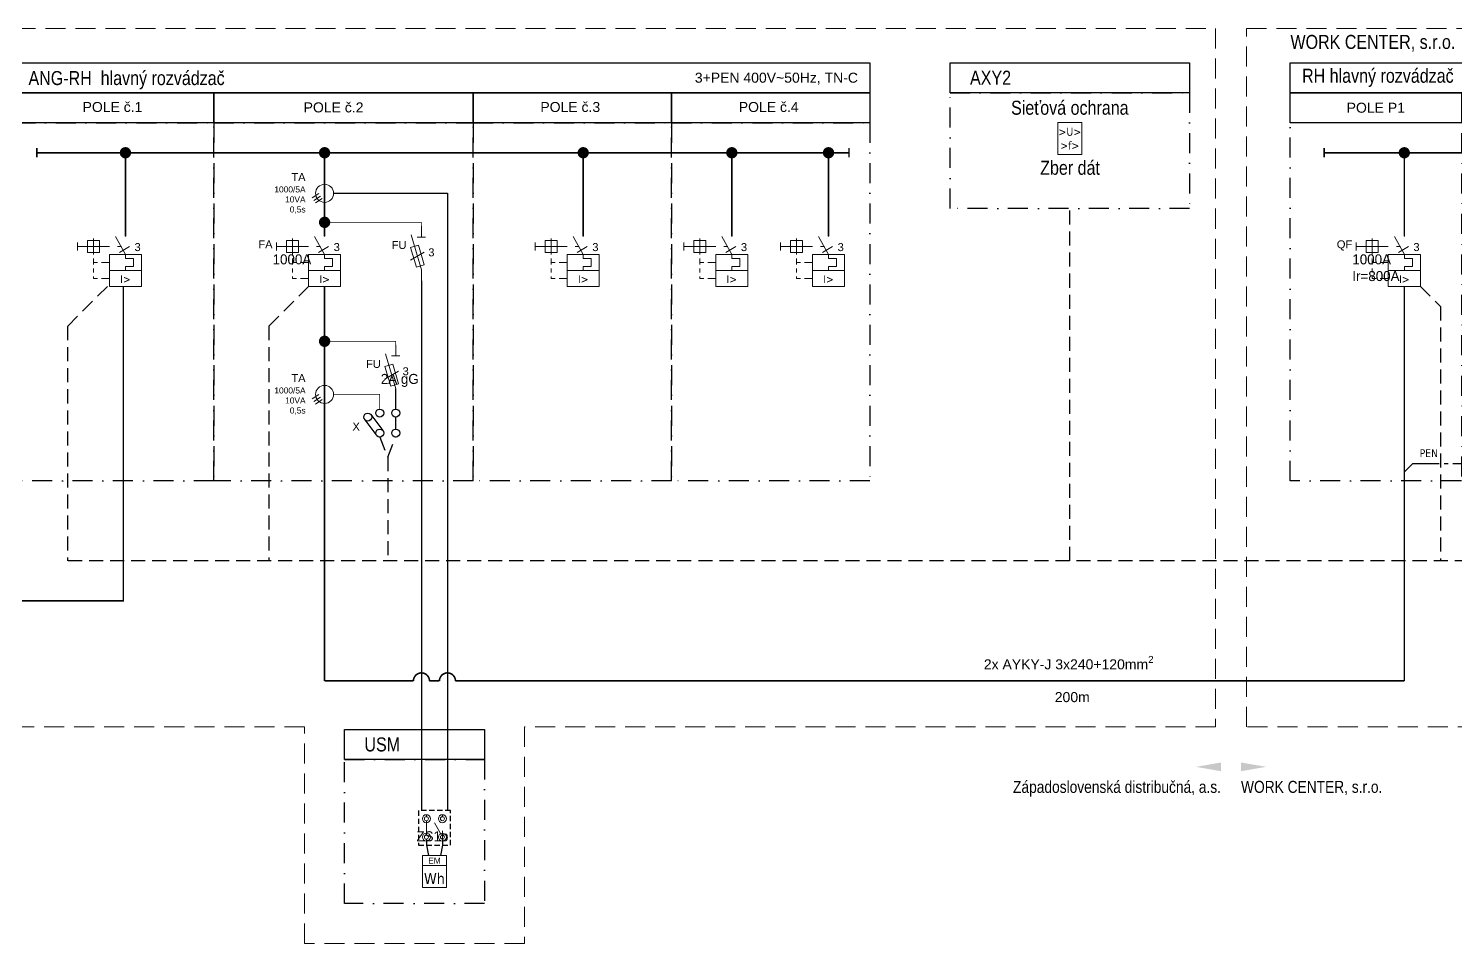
# Model space of a CAD drawing. Header units: millimetres. Extents: x -612 to 6794, y -5043 to 2163.
# Drawn here: x 1494 to 1850.5, y 1042.5 to 1271.1 of the extents above; entities that cross this region are included whole.
import ezdxf
from ezdxf.enums import TextEntityAlignment as Align

# ---------------------------------------------------------------- set-up
doc = ezdxf.new("R2018")
doc.units = ezdxf.units.MM
doc.header["$MEASUREMENT"] = 0
for name, pattern in [('EPL_DASH2', [1, 0.66, -0.34]), ('EPL_DASHLONGDOT', [1, 0.66, -0.12, 0.1, -0.12]), ('ČERCHOVANÁ', [1, 0.5, -0.25, 0, -0.25]), ('ČÁRKOVANÁ', [0.75, 0.5, -0.25])]:
    doc.linetypes.add(name, pattern=pattern)
for name, color, linetype in [('10kV', 34, 'Continuous'), ('22kV', 34, 'Continuous'), ('400V', 7, 'Continuous'), ('EV-Káble', 7, 'Continuous'), ('Kable', 7, 'Continuous'), ('LEGRAND', 7, 'Continuous'), ('Pístroj_OZN', 230, 'Continuous'), ('RS', 40, 'Continuous')]:
    doc.layers.add(name, color=color, linetype=linetype)
doc.layers.add('EPLAN100', color=7, linetype='Continuous', lineweight=50)
doc.layers.add('Prístroj', color=7, linetype='Continuous', lineweight=13)
doc.styles.get("Standard").update_dxf_attribs({"font": 'arial.ttf'})
doc.styles.add('styl2', font='ARIALN.TTF', dxfattribs={"width": 0.85})
doc.styles.add('Tahoma', font='tahoma.ttf')

# ---------------------------------------------------------------- blocks, each defined once
blk = doc.blocks.new('Výkonový istič')
at = {"layer": 'Prístroj', "color": 0, "ltscale": 4}
for p, q in [((0, -3.5), (0, 0)), ((-2.5, -3.5), (0, -8)), ((-12, -5), (-12, -7)), ((-12, -6), (-10.5, -6)), ((-10.5, -6), (-4, -6)), ((-8, -4), (-8, -8)), ((-2, -6), (-1, -6)), ((-1.5, -7.5), (1, -6)), ((-8, -9), (-8, -10)), ((-8, -10), (-7, -10)), ((-8, -10), (-8, -10.5)), ((-6, -10), (-4, -10)), ((-8, -11.5), (-8, -12.5)), ((-8, -13.5), (-8, -14)), ((-7, -14), (-8, -14)), ((-6, -14), (-4, -14))]:
    blk.add_line(p, q, dxfattribs=at)
for points in [[(-9.5, -7.5), (-6.5, -7.5), (-6.5, -4.5), (-9.5, -4.5)], [(-4, -12), (4, -12), (4, -8), (-4, -8)], [(-4, -16), (4, -16), (4, -12), (-4, -12)]]:
    blk.add_lwpolyline(points, close=True, dxfattribs=at)
blk.add_lwpolyline([(0, -8), (0, -9), (2, -9), (2, -11), (0, -11), (0, -12)], dxfattribs=at)
at = {"lineweight": 30, "flags": 104}
blk.add_attdef('POPIS', text='', height=1.8, dxfattribs=at).set_placement((-13, -5), align=Align.TOP_RIGHT)
at = {"color": 0}
blk.add_attdef('POCET_POLOV', (2.26309, -7.17774), '', height=2, dxfattribs=at)
at = {"layer": 'Prístroj', "color": 0, "style": 'Tahoma'}
blk.add_text('I>', height=1.9629, dxfattribs=at).set_placement((0, -14.19629), align=Align.MIDDLE_CENTER)
at = {"layer": 'Pístroj_OZN'}
blk.add_attdef('OZNACENIE', text='', height=2, dxfattribs=at).set_placement((-13, -3.5), align=Align.RIGHT)
blk = doc.blocks.new('VN MTP')
at = {"layer": '10kV', "color": 0, "lineweight": 13}
for p, q in [((-3.13, -1.15), (-1.46, -0.06)), ((-2.72, -1.78), (-1.05, -0.68)), ((-2.31, -2.41), (-0.64, -1.31))]:
    blk.add_line(p, q, dxfattribs=at)
blk.add_circle((0, 0), 2.25, dxfattribs=at)
blk = doc.blocks.new('Poistkový odpojovač')
at = {"layer": 'Prístroj', "color": 0, "linetype": 'Continuous', "ltscale": 4}
for p, q in [((0, 0), (0, -2.75)), ((-2.57, -2.23), (0, -10.97)), ((-1.03, -2.75), (1.03, -2.75)), ((-2.73, -8.51), (0.7, -6.57)), ((0, -10.97), (0, -13.72))]:
    blk.add_line(p, q, dxfattribs=at)
blk.add_lwpolyline([(-1.27, -10.31), (0.71, -9.73), (-0.76, -4.8), (-2.73, -5.38)], close=True, dxfattribs=at)
at = {"color": 0}
blk.add_attdef('POCET_POLOV', text='', height=2, dxfattribs=at).set_placement((1.7, -6.57), align=Align.MIDDLE_LEFT)
at = {"lineweight": 30, "flags": 104}
blk.add_attdef('POPIS', text='', height=1.8, dxfattribs=at).set_placement((-3.73, -7.23), align=Align.TOP_RIGHT)
at = {"layer": 'Pístroj_OZN'}
blk.add_attdef('OZNACENIE', text='', height=2, dxfattribs=at).set_placement((-3.73, -5.73), align=Align.RIGHT)
blk = doc.blocks.new('Elektromer')
at = {"layer": 'Prístroj', "color": 0, "linetype": 'Continuous', "ltscale": 4}
blk.add_line((-3, -3.5), (3, -3.5), dxfattribs=at)
blk.add_lwpolyline([(-3, -9), (3, -9), (3, -1), (-3, -1)], close=True, dxfattribs=at)
at = {"lineweight": 30, "flags": 104}
blk.add_attdef('POPIS', text='', height=1.8, dxfattribs=at).set_placement((-4, -5), align=Align.TOP_RIGHT)
at = {"layer": 'Prístroj', "style": 'Tahoma'}
blk.add_text('Wh', height=2.72625, dxfattribs=at).set_placement((0, -6.772625), align=Align.MIDDLE_CENTER)
at = {"layer": 'Pístroj_OZN'}
blk.add_attdef('OZNACENIE', text='', height=2, dxfattribs=at).set_placement((-4, -3.5), align=Align.RIGHT)
blk = doc.blocks.new('SS2')
at = {"layer": 'Prístroj', "color": 0, "ltscale": 4}
for p, q in [((0, 1), (0, 0.5)), ((0, -4.1), (0, -0.5)), ((0, -5.1), (0, -5.6))]:
    blk.add_line(p, q, dxfattribs=at)
at = {"layer": 'Prístroj', "color": 0}
for centre, radius in [((0, 0), 1), ((0, 0), 0.5), ((0, -4.6), 1), ((0, -4.6), 0.5)]:
    blk.add_circle(centre, radius, dxfattribs=at)
at = {"lineweight": 30, "flags": 104}
blk.add_attdef('POPIS', text='', height=1.8, dxfattribs=at).set_placement((-3.73, -2.93), align=Align.TOP_RIGHT)
at = {"layer": 'Pístroj_OZN'}
blk.add_attdef('OZNACENIE', text='', height=2, dxfattribs=at).set_placement((-3.73, -1.43), align=Align.RIGHT)
blk = doc.blocks.new('SS1')
at = {"layer": 'Prístroj', "color": 0, "ltscale": 4}
for p, q in [((0, 1), (0, 0.5)), ((-0.24, -4.16), (-2, -1)), ((0, -5.1), (0, -5.6))]:
    blk.add_line(p, q, dxfattribs=at)
at = {"layer": 'Prístroj', "color": 0}
for centre, radius in [((0, 0), 1), ((0, 0), 0.5), ((0, -4.6), 1), ((0, -4.6), 0.5)]:
    blk.add_circle(centre, radius, dxfattribs=at)
at = {"lineweight": 30, "flags": 104}
blk.add_attdef('POPIS', text='', height=1.8, dxfattribs=at).set_placement((-3.73, -2.93), align=Align.TOP_RIGHT)
blk.add_attdef('POCET_POLOV', text='', height=1.5).set_placement((1, -2.3), align=Align.MIDDLE_LEFT)
at = {"layer": 'Pístroj_OZN'}
blk.add_attdef('OZNACENIE', text='', height=2, dxfattribs=at).set_placement((-3.73, -1.43), align=Align.RIGHT)

msp = doc.modelspace()

# ---------------------------------------------------------------- linework, layer by layer
for points in [[(1570.2, 1229.95), (1598.65, 1229.95), (1598.65, 1205.95)], [(1592.15, 1208.06), (1592.15, 1205.95)], [(1592.15, 1205.95), (1592.18, 1075.71)], [(1598.65, 1205.95), (1598.65, 1205.95), (1598.65, 1075.71)], [(1593.4, 1068.11), (1593.4, 1067.11), (1593.9, 1064.51)], [(1597.39, 1068.11), (1597.39, 1067.11), (1596.9, 1064.51)]]:
    msp.add_lwpolyline(points)
at = {"layer": '10kV', "color": 0, "ltscale": 5}
for points in [[(1490.68, 1262.59), (1704.23, 1262.59), (1704.23, 1255.09), (1490.68, 1255.09)], [(1490.68, 1255.09), (1540.26, 1255.09), (1540.26, 1247.59), (1490.68, 1247.59)], [(1540.26, 1255.09), (1605.08, 1255.09), (1605.08, 1247.59), (1540.26, 1247.59)], [(1605.08, 1255.09), (1654.65, 1255.09), (1654.65, 1247.59), (1605.08, 1247.59)], [(1654.65, 1255.09), (1704.23, 1255.09), (1704.23, 1247.59), (1654.65, 1247.59)], [(1572.9, 1096.01), (1607.9, 1096.01), (1607.9, 1088.51), (1572.9, 1088.51)]]:
    msp.add_lwpolyline(points, close=True, dxfattribs=at)
at = {"layer": '10kV', "color": 0, "linetype": 'ČERCHOVANÁ', "ltscale": 10}
for points in [[(1809.24, 1255.09), (1852.03, 1255.09), (1852.03, 1158.13), (1809.24, 1158.13)], [(1490.68, 1247.59), (1540.26, 1247.59), (1540.26, 1158.13), (1490.68, 1158.13)], [(1540.26, 1247.59), (1605.08, 1247.59), (1605.08, 1158.13), (1540.26, 1158.13)], [(1605.08, 1247.59), (1654.65, 1247.59), (1654.65, 1158.13), (1605.08, 1158.13)], [(1654.65, 1247.59), (1704.23, 1247.59), (1704.23, 1158.13), (1654.65, 1158.13)], [(1572.9, 1088.51), (1607.9, 1088.51), (1607.9, 1052.53), (1572.9, 1052.53)]]:
    msp.add_lwpolyline(points, close=True, dxfattribs=at)
at = {"layer": '22kV', "color": 0, "linetype": 'ČERCHOVANÁ', "ltscale": 10}
msp.add_lwpolyline([(1724.23, 1255.09), (1784.11, 1255.09), (1784.11, 1226.19), (1724.23, 1226.19)], close=True, dxfattribs=at)
at = {"layer": '22kV', "color": 0, "linetype": 'EPL_DASH2', "ltscale": 2}
msp.add_lwpolyline([(1599.39, 1075.71), (1591.4, 1075.71), (1591.4, 1067.11), (1599.39, 1067.11)], close=True, dxfattribs=at)
at = {"layer": '22kV', "color": 251}
for points in [[(1791.95, 1087.75), (1785.7, 1086.66), (1791.95, 1085.56), (1785.7, 1086.66)], [(1796.95, 1087.75), (1803.2, 1086.66), (1796.95, 1085.56), (1803.2, 1086.66)]]:
    msp.add_solid(points, dxfattribs=at)
at = {"layer": '400V', "color": 230, "ltscale": 5}
msp.add_lwpolyline([(1724.23, 1262.59), (1784.11, 1262.59), (1784.11, 1255.09), (1724.23, 1255.09)], close=True, dxfattribs=at)
at = {"layer": '400V', "ltscale": 5}
for points in [[(1809.24, 1262.59), (1937.6, 1262.59), (1937.6, 1255.09), (1809.24, 1255.09)], [(1809.24, 1255.09), (1852.03, 1255.09), (1852.03, 1247.59), (1809.24, 1247.59)]]:
    msp.add_lwpolyline(points, close=True, dxfattribs=at)
at = {"layer": '400V', "flags": 128}
for points, const_width in [([(1496.05, 1238.91), (1496.05, 1241.26), (1496.05, 1241.26)], 0.4), ([(1698.99, 1238.91), (1698.99, 1241.26), (1698.99, 1241.26)], 0.4), ([(1817.74, 1238.91), (1817.74, 1241.26), (1817.74, 1241.26)], 0.4), ([(1496.05, 1240.09), (1698.99, 1240.09)], 0.4), ([(1518.18, 1219.2), (1518.18, 1240.09)], 0.4), ([(1567.95, 1219.2), (1567.95, 1240.09)], 0.4), ([(1632.58, 1219.2), (1632.58, 1240.09)], 0.4), ([(1934.39, 1240.09), (1817.74, 1240.09)], 0.4), ([(1837.76, 1219.2), (1837.76, 1240.09)], 0.4), ([(1567.95, 1222.7), (1592.14, 1222.7), (1592.14, 1219.04)], 0.2), ([(1485.73, 1128.13), (1517.66, 1128.13), (1517.66, 1206.7)], 0.4), ([(1567.95, 1108.13), (1567.95, 1206.7), (1567.95, 1206.7)], 0.4), ([(1837.76, 1108.13), (1837.76, 1108.13), (1837.76, 1206.7)], 0.4), ([(1567.95, 1192.98), (1585.72, 1192.98), (1585.72, 1189.32)], 0.2), ([(1570.2, 1179.72), (1581.72, 1179.72), (1581.72, 1176.06)], 0.2), ([(1460.36, 1128.13), (1517.66, 1128.13), (1517.66, 1128.13)], 0.4), ([(1567.95, 1108.13), (1590.15, 1108.13), (1590.15, 1108.13)], 0.4), ([(1594.15, 1108.13), (1596.65, 1108.13), (1596.65, 1108.13)], 0.4), ([(1837.76, 1108.13), (1600.65, 1108.13), (1600.65, 1108.13)], 0.4)]:
    msp.add_lwpolyline(points, dxfattribs=dict(at, const_width=const_width))
at = {"layer": '400V', "const_width": 1.29}
for points in [[(1518.95, 1240.09, 1), (1517.41, 1240.09, 1), (1518.95, 1240.09, 0.272597)], [(1568.72, 1240.09, 1), (1567.18, 1240.09, 1), (1568.72, 1240.09, 0.272597)], [(1633.34, 1240.09, 1), (1631.81, 1240.09, 1), (1633.34, 1240.09, 0.272597)], [(1838.52, 1240.09, 1), (1836.99, 1240.09, 1), (1838.52, 1240.09, 0.272597)], [(1838.52, 1240.09, 1), (1836.99, 1240.09, 1), (1838.52, 1240.09, 0.272597)], [(1568.72, 1222.7, 1), (1567.18, 1222.7, 1), (1568.72, 1222.7, 0.272597)], [(1568.72, 1192.98, 1), (1567.18, 1192.98, 1), (1568.72, 1192.98, 0.272597)]]:
    msp.add_lwpolyline(points, format="xyb", dxfattribs=at)
at = {"layer": '400V', "color": 252, "const_width": 1.29}
for points in [[(1670.48, 1240.09, 1), (1668.94, 1240.09, 1), (1670.48, 1240.09, 0.272597)], [(1694.64, 1240.09, 1), (1693.1, 1240.09, 1), (1694.64, 1240.09, 0.272597)]]:
    msp.add_lwpolyline(points, format="xyb", dxfattribs=at)
at = {"layer": '400V', "color": 252, "const_width": 0.4, "flags": 128}
for points in [[(1669.71, 1219.2), (1669.71, 1240.09)], [(1693.87, 1219.2), (1693.87, 1240.09)]]:
    msp.add_lwpolyline(points, dxfattribs=at)
at = {"layer": '400V', "const_width": 0.4, "flags": 128}
for points in [[(1590.15, 1108.13, -1), (1594.15, 1108.13)], [(1590.15, 1108.13, -1), (1594.15, 1108.13)], [(1596.65, 1108.13, -1), (1600.65, 1108.13)]]:
    msp.add_lwpolyline(points, format="xyb", dxfattribs=at)
at = {"layer": 'EPLAN100', "color": 94, "linetype": 'EPL_DASHLONGDOT', "lineweight": 30, "ltscale": 10, "true_color": 0x00a800}
msp.add_lwpolyline([(1837.76, 1160.33), (1839.88, 1162.46), (1928.03, 1162.46)], dxfattribs=at)
at = {"layer": 'EV-Káble'}
msp.add_line((1585.72, 1176.06), (1585.73, 1181.09), dxfattribs=at)
at = {"layer": 'EV-Káble', "color": 230}
msp.add_line((1585.72, 1171.06), (1585.72, 1174.06), dxfattribs=at)
at = {"layer": 'LEGRAND', "color": 230}
for p, q in [((1577.77, 1173.66), (1580.77, 1169.66)), ((1579.52, 1174.66), (1582.52, 1170.66))]:
    msp.add_line(p, q, dxfattribs=at)
for centre in [(1578.72, 1174.06), (1581.72, 1175.06), (1585.72, 1175.06), (1581.72, 1170.06), (1585.72, 1170.06)]:
    msp.add_circle(centre, 1, dxfattribs=at)
at = {"layer": 'Prístroj', "color": 253, "linetype": 'ČÁRKOVANÁ', "ltscale": 10}
for points in [[(1370.68, 1271.12), (1790.58, 1271.12), (1790.58, 1096.66), (1617.9, 1096.66), (1617.9, 1042.53), (1562.9, 1042.53), (1562.9, 1096.66), (1370.68, 1096.66)], [(1798.33, 1271.12), (2373.6, 1271.12), (2373.6, 1106.66), (2373.6, 1106.66), (2373.6, 1106.66), (2373.6, 1106.66), (2373.6, 1096.66), (1798.33, 1096.66)]]:
    msp.add_lwpolyline(points, close=True, dxfattribs=at)
at = {"layer": 'Prístroj', "color": 0, "linetype": 'Continuous', "ltscale": 4}
msp.add_lwpolyline([(1751.17, 1239.67), (1757.17, 1239.67), (1757.17, 1247.67), (1751.17, 1247.67)], close=True, dxfattribs=at)
at = {"layer": 'RS', "linetype": 'ČÁRKOVANÁ', "ltscale": 7}
for points in [[(1754.17, 1138.13), (1754.17, 1226.19)], [(1513.66, 1206.7), (1503.69, 1196.73), (1503.69, 1138.13)], [(1563.95, 1206.7), (1553.98, 1196.73), (1553.98, 1138.13)], [(1841.76, 1206.7), (1846.76, 1201.7), (1846.76, 1138.13)], [(1581.72, 1169.06), (1583.72, 1164.06), (1585.72, 1169.06)], [(1583.72, 1164.06), (1583.72, 1138.13)], [(2006.09, 1138.13), (1503.69, 1138.13), (1503.69, 1138.13)]]:
    msp.add_lwpolyline(points, dxfattribs=at)

# ---------------------------------------------------------------- block references
ref = msp.add_blockref('SS2', (1593.39, 1073.71))
lines = msp.add_mtext('ZS1b', dxfattribs={"color": 0, "insert": (1590.9, 1070.56), "char_height": 2.5, "attachment_point": 1})
ref.add_attrib('POPIS', '', (1590.9, 1070.56), dxfattribs={"flags": 104}).embed_mtext(lines)
at = {"layer": '22kV', "color": 0, "lineweight": -3}
msp.add_blockref('VN MTP', (1567.95, 1229.95), dxfattribs=at)
at = {"layer": '22kV', "color": 230, "lineweight": -3}
msp.add_blockref('VN MTP', (1567.95, 1179.72), dxfattribs=at)
at = {"layer": 'EV-Káble', "color": 0, "lineweight": 30}
msp.add_blockref('SS1', (1597.39, 1073.71), dxfattribs=at)
at = {"layer": 'Prístroj'}
ref = msp.add_blockref('Výkonový istič', (1518.18, 1222.7), dxfattribs=at)
ref.add_attrib('POCET_POLOV', '3', (1520.44, 1215.52), dxfattribs={"layer": '0', "height": 2})
ref = msp.add_blockref('Výkonový istič', (1567.95, 1222.7), dxfattribs=at)
ref.add_attrib('POCET_POLOV', '3', (1570.22, 1215.52), dxfattribs={"layer": '0', "height": 2})
ref.add_attrib('OZNACENIE', 'FA', dxfattribs={"layer": 'Pístroj_OZN', "height": 2}).set_placement((1554.95, 1216.2), align=Align.RIGHT)
lines = msp.add_mtext('1000A', dxfattribs={"layer": '0', "insert": (1554.95, 1214.7), "char_height": 2.5, "attachment_point": 1})
ref.add_attrib('POPIS', '', (1554.95, 1214.7), dxfattribs={"flags": 104}).embed_mtext(lines)
ref = msp.add_blockref('Poistkový odpojovač', (1592.15, 1221.78), dxfattribs=at)
ref.add_attrib('POCET_POLOV', '3', dxfattribs={"layer": '0', "color": 0, "height": 2}).set_placement((1593.85, 1215.21), align=Align.MIDDLE_LEFT)
ref.add_attrib('OZNACENIE', 'FU', dxfattribs={"layer": 'Pístroj_OZN', "height": 2}).set_placement((1588.42, 1216.05), align=Align.RIGHT)
ref = msp.add_blockref('Výkonový istič', (1632.58, 1222.7), dxfattribs=at)
ref.add_attrib('POCET_POLOV', '3', (1634.84, 1215.52), dxfattribs={"layer": '0', "height": 2})
at = {"layer": 'Prístroj', "color": 252}
ref = msp.add_blockref('Výkonový istič', (1669.71, 1222.7), dxfattribs=at)
ref.add_attrib('POCET_POLOV', '3', (1671.97, 1215.52), dxfattribs={"layer": '0', "color": 252, "height": 2})
ref = msp.add_blockref('Výkonový istič', (1693.87, 1222.7), dxfattribs=at)
ref.add_attrib('POCET_POLOV', '3', (1696.14, 1215.52), dxfattribs={"layer": '0', "color": 252, "height": 2})
at = {"layer": 'Prístroj'}
ref = msp.add_blockref('Výkonový istič', (1837.76, 1222.7), dxfattribs=at)
ref.add_attrib('POCET_POLOV', '3', (1840.02, 1215.52), dxfattribs={"layer": '0', "height": 2})
ref.add_attrib('OZNACENIE', 'QF', dxfattribs={"layer": 'Pístroj_OZN', "color": 0, "height": 2}).set_placement((1824.76, 1216.2), align=Align.RIGHT)
lines = msp.add_mtext('1000A\\PIr=800A', dxfattribs={"layer": '0', "insert": (1824.76, 1214.7), "char_height": 2.5, "attachment_point": 1})
ref.add_attrib('POPIS', '', (1824.76, 1214.7), dxfattribs={"flags": 104}).embed_mtext(lines)
at = {"layer": 'Prístroj', "color": 230}
ref = msp.add_blockref('Poistkový odpojovač', (1585.73, 1192.06), dxfattribs=at)
ref.add_attrib('POCET_POLOV', '3', dxfattribs={"layer": '0', "color": 0, "height": 2}).set_placement((1587.43, 1185.49), align=Align.MIDDLE_LEFT)
ref.add_attrib('OZNACENIE', 'FU', dxfattribs={"layer": 'Pístroj_OZN', "height": 2}).set_placement((1582, 1186.33), align=Align.RIGHT)
lines = msp.add_mtext('2A gG', dxfattribs={"layer": '0', "insert": (1582, 1184.83), "char_height": 2.5, "attachment_point": 1})
ref.add_attrib('POPIS', '', (1582, 1184.83), dxfattribs={"flags": 104}).embed_mtext(lines)
at = {"layer": 'Prístroj'}
ref = msp.add_blockref('Elektromer', (1595.4, 1065.51), dxfattribs=at)
ref.add_attrib('OZNACENIE', 'EM', dxfattribs={"layer": 'Pístroj_OZN', "height": 1.5}).set_placement((1595.4, 1063.23), align=Align.MIDDLE_CENTER)

# ---------------------------------------------------------------- texts
at = {"layer": '22kV', "color": 0, "style": 'styl2'}
for s, p in [('WORK CENTER, s.r.o.', (1809.3, 1267.78)), ('ANG-RH  hlavný rozvádzač', (1493.96, 1258.75)), ('RH hlavný rozvádzač', (1812.2, 1259.33)), ('USM', (1577.9, 1092.26))]:
    msp.add_text(s, height=3.5, dxfattribs=at).set_placement(p, align=Align.MIDDLE_LEFT)
at = {"layer": '22kV', "color": 230, "style": 'styl2'}
msp.add_text('AXY2', height=3.5, dxfattribs=at).set_placement((1729.23, 1258.84), align=Align.MIDDLE_LEFT)
at = {"layer": '22kV', "color": 0}
for s, p in [('POLE č.1', (1514.95, 1251.52)), ('POLE č.2', (1570.19, 1251.42)), ('POLE č.3', (1629.34, 1251.52)), ('POLE č.4', (1678.92, 1251.52)), ('POLE P1', (1830.63, 1251.34))]:
    msp.add_text(s, height=2.5, dxfattribs=at).set_placement(p, align=Align.MIDDLE_CENTER)
at = {"layer": '22kV', "linetype": 'Continuous', "char_height": 1.5, "width": 7.6586, "attachment_point": 6}
for s, insert in [('\\pxqr;{\\H1.33333x;\\C0;TA\\P\\H0.75x;1000/5A\\P10VA\\P0,5s}', (1563.2, 1229.95)), ('\\pxqr;{\\H1.33333x;\\C230;X}', (1576.77, 1171.66))]:
    msp.add_mtext(s, dxfattribs=dict(at, insert=insert))
at = {"layer": '22kV', "color": 230, "linetype": 'Continuous', "insert": (1563.2, 1179.72), "char_height": 1.5, "width": 7.6586, "attachment_point": 6}
msp.add_mtext('{\\H1.33333x;TA\\P\\H0.75x;\\C0;1000/5A\\P\\pxqr;10VA\\P0,5s}', dxfattribs=at)
at = {"layer": '400V', "color": 251, "lineweight": 13}
msp.add_text('3+PEN 400V~50Hz, TN-C', height=2.5, dxfattribs=at).set_placement((1701.23, 1258.84), align=Align.MIDDLE_RIGHT)
at = {"layer": '400V', "style": 'styl2'}
for s, p in [('Sieťová ochrana', (1754.17, 1251.34)), ('Zber dát', (1754.23, 1236.34))]:
    msp.add_text(s, height=3.5, dxfattribs=at).set_placement(p, align=Align.MIDDLE_CENTER)
at = {"layer": '400V', "color": 251, "style": 'styl2'}
msp.add_text('Západoslovenská distribučná, a.s.', height=3, dxfattribs=at).set_placement((1791.95, 1081.65), align=Align.MIDDLE_RIGHT)
msp.add_text('WORK CENTER, s.r.o.', height=3, dxfattribs=at).set_placement((1796.95, 1081.66), align=Align.MIDDLE_LEFT)
at = {"layer": 'EPLAN100', "color": 94, "linetype": 'EPL_DASHLONGDOT', "lineweight": 30, "ltscale": 5, "true_color": 0x00a800, "style": 'Tahoma'}
msp.add_text('PEN', height=1.963, dxfattribs=at).set_placement((1843.88, 1163.46), align=Align.BOTTOM_CENTER)
at = {"layer": 'Kable', "color": 230, "linetype": 'Continuous', "char_height": 2.5, "width": 45.6568, "attachment_point": 8}
for s, insert in [('\\A1;\\pxqc;{\\C256;2x AYKY-J 3x240+120mm\\H0.7x;\\S2^ ;}', (1753.89, 1110.99)), ('\\A1;{\\C256;200m}', (1754.78, 1102.8))]:
    msp.add_mtext(s, dxfattribs=dict(at, insert=insert))
at = {"layer": 'Prístroj', "style": 'Tahoma'}
for s, p in [('>U>', (1754.17, 1245.34)), ('>f>', (1754.17, 1241.9))]:
    msp.add_text(s, height=2, dxfattribs=at).set_placement(p, align=Align.MIDDLE_CENTER)

doc.saveas('drawing.dxf')
